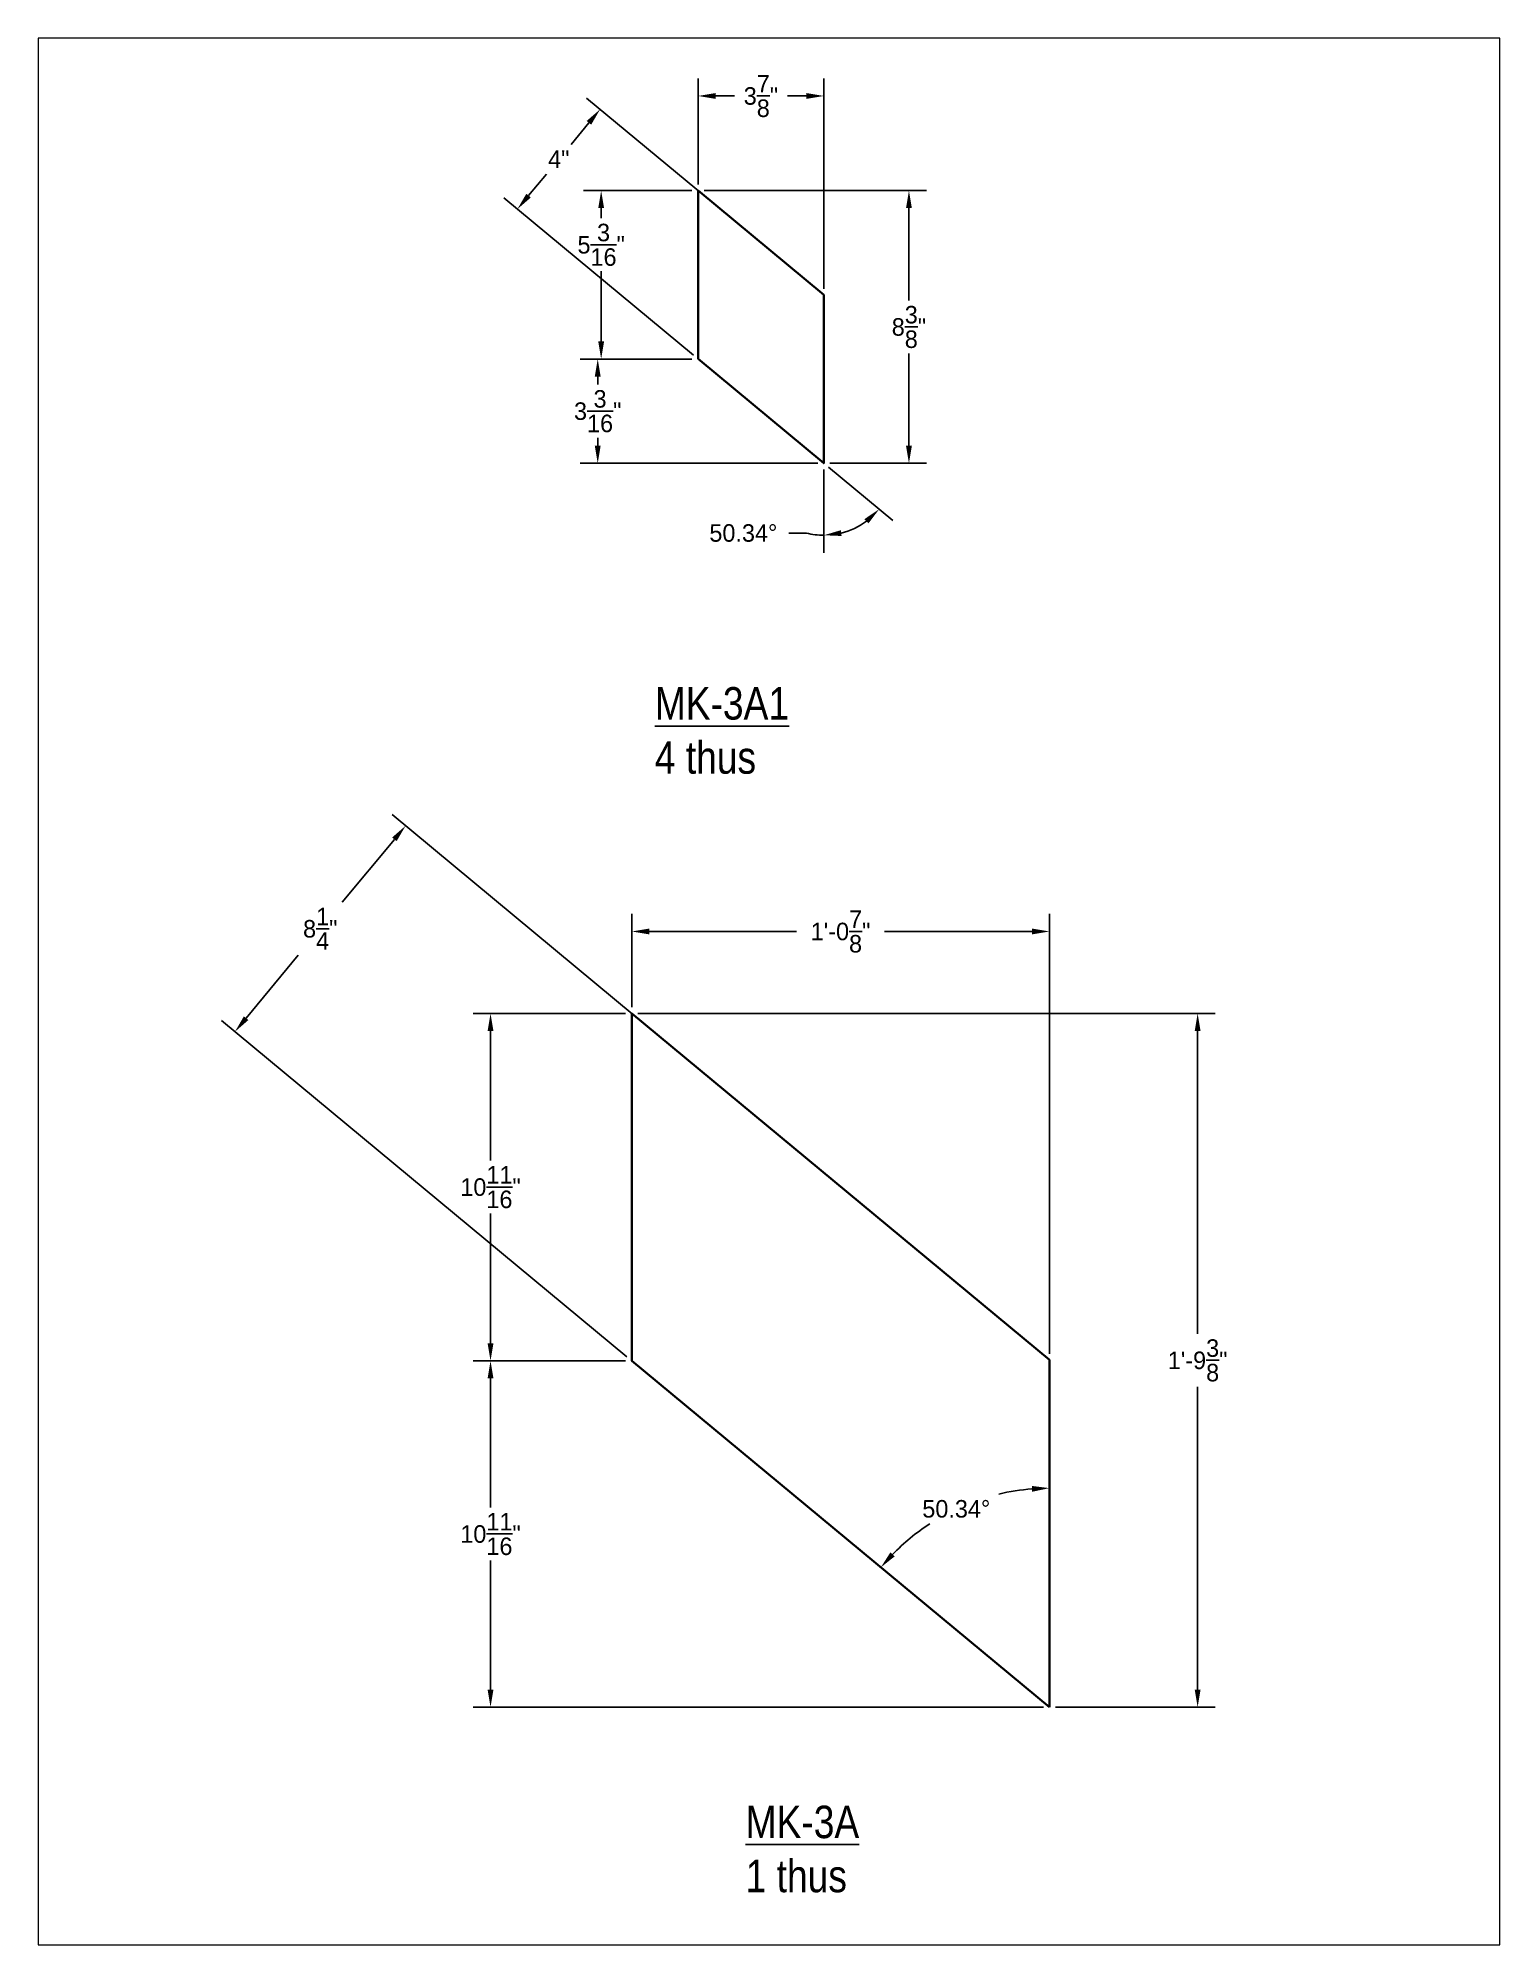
# Paper-space layout 'Layout2' of a CAD drawing. Extents: x 0.2 to 8.1, y 0.1 to 10.5.
# The model-space entities are those that its viewports show. They can reach past a viewport. Long polylines and large blocks are cut down to what shows.
import ezdxf

# ---------------------------------------------------------------- set-up
doc = ezdxf.new("R2010")
doc.units = 0
doc.header["$LTSCALE"] = 2
doc.header["$MEASUREMENT"] = 0
doc.layers.add('STAIRTREADS', color=6, linetype='CONTINUOUS')
doc.layers.add('TEXT', color=250, linetype='CONTINUOUS')
doc.styles.add('ARCHENT', font='technical.ttf')
doc.dimstyles.get("Standard").update_dxf_attribs({"dimtxt": 0.18, "dimasz": 0.18, "dimexe": 0.18, "dimexo": 0.0625, "dimgap": 0.09, "dimtad": 0, "dimtih": 1, "dimtoh": 1, "dimdec": 4, "dimzin": 0, "dimdsep": 46, "dimtxsty": 'Standard', "dimcen": 0.09, "dimadec": 0, "dimazin": 0, "dimtfac": 1, "dimtdec": 4, "dimtofl": 0, "dimtmove": 0, "dimatfit": 3, "dimfxl": 1, "dimtolj": 1, "dimtzin": 0, "dimarcsym": 0})

# ---------------------------------------------------------------- blocks, each defined once
blk = doc.blocks.new('*D603')
at = {"layer": 'STAIRTREADS', "color": 0, "linetype": 'Continuous', "lineweight": -2}
for p, q in [((1418.203, -1398.514), (1418.203, -1395.247)), ((1422.078, -1401.727), (1422.078, -1395.247)), ((1418.743, -1395.787), (1419.323, -1395.787)), ((1421.538, -1395.787), (1420.958, -1395.787))]:
    blk.add_line(p, q, dxfattribs=at)
at = {"layer": 'STAIRTREADS', "color": 0, "linetype": 'Continuous'}
for points in [[(1418.743, -1395.697), (1418.743, -1395.877), (1418.203, -1395.787)], [(1421.538, -1395.697), (1421.538, -1395.877), (1422.078, -1395.787)]]:
    blk.add_solid(points, dxfattribs=at)
at = {"layer": 'STAIRTREADS', "color": 0, "linetype": 'Continuous', "insert": (1420.14, -1395.787), "char_height": 0.54, "attachment_point": 5}
blk.add_mtext('\\A1;3{\\H1.000000x;\\S7/8;}"', dxfattribs=at)
blk = doc.blocks.new('*D604')
at = {"layer": 'STAIRTREADS', "color": 0, "linetype": 'Continuous', "lineweight": -2}
for p, q in [((1418.015, -1398.702), (1414.677, -1398.702)), ((1415.217, -1399.242), (1415.217, -1399.554)), ((1415.217, -1403.35), (1415.217, -1401.189)), ((1418.015, -1403.89), (1414.677, -1403.89))]:
    blk.add_line(p, q, dxfattribs=at)
at = {"layer": 'STAIRTREADS', "color": 0, "linetype": 'Continuous'}
for points in [[(1415.127, -1399.242), (1415.307, -1399.242), (1415.217, -1398.702)], [(1415.127, -1403.35), (1415.307, -1403.35), (1415.217, -1403.89)]]:
    blk.add_solid(points, dxfattribs=at)
at = {"layer": 'STAIRTREADS', "color": 0, "linetype": 'Continuous', "insert": (1415.217, -1400.371), "char_height": 0.54, "attachment_point": 5}
blk.add_mtext('\\A1;5{\\H1.000000x;\\S3/16;}"', dxfattribs=at)
blk = doc.blocks.new('*D605')
at = {"layer": 'STAIRTREADS', "color": 0, "linetype": 'Continuous', "lineweight": -2}
for p, q in [((1418.015, -1403.89), (1414.57, -1403.89)), ((1415.11, -1404.43), (1415.11, -1404.679)), ((1415.11, -1406.562), (1415.11, -1406.314)), ((1421.89, -1407.102), (1414.57, -1407.102))]:
    blk.add_line(p, q, dxfattribs=at)
at = {"layer": 'STAIRTREADS', "color": 0, "linetype": 'Continuous'}
for points in [[(1415.02, -1404.43), (1415.2, -1404.43), (1415.11, -1403.89)], [(1415.02, -1406.562), (1415.2, -1406.562), (1415.11, -1407.102)]]:
    blk.add_solid(points, dxfattribs=at)
at = {"layer": 'STAIRTREADS', "color": 0, "linetype": 'Continuous', "insert": (1415.11, -1405.496), "char_height": 0.54, "attachment_point": 5}
blk.add_mtext('\\A1;3{\\H1.000000x;\\S3/16;}"', dxfattribs=at)
blk = doc.blocks.new('*D606')
at = {"layer": 'STAIRTREADS', "color": 0, "linetype": 'Continuous', "lineweight": -2}
for p, q in [((1420.608, -1400.695), (1414.768, -1395.854)), ((1414.84, -1396.614), (1414.289, -1397.279)), ((1412.98, -1398.858), (1413.53, -1398.194)), ((1418.059, -1403.77), (1412.219, -1398.929))]:
    blk.add_line(p, q, dxfattribs=at)
at = {"layer": 'STAIRTREADS', "color": 0, "linetype": 'Continuous'}
for points in [[(1414.77, -1396.557), (1414.909, -1396.672), (1415.184, -1396.199)], [(1412.91, -1398.8), (1413.049, -1398.915), (1412.635, -1399.273)]]:
    blk.add_solid(points, dxfattribs=at)
at = {"layer": 'STAIRTREADS', "color": 0, "linetype": 'Continuous', "insert": (1413.91, -1397.736), "char_height": 0.54, "attachment_point": 5}
blk.add_mtext('\\A1;4"', dxfattribs=at)
blk = doc.blocks.new('*D607')
at = {"layer": 'STAIRTREADS', "color": 0, "linetype": 'Continuous', "lineweight": -2}
for p, q in [((1418.39, -1398.702), (1425.241, -1398.702)), ((1424.701, -1399.242), (1424.701, -1402.085)), ((1424.701, -1406.562), (1424.701, -1403.72)), ((1422.265, -1407.102), (1425.241, -1407.102))]:
    blk.add_line(p, q, dxfattribs=at)
at = {"layer": 'STAIRTREADS', "color": 0, "linetype": 'Continuous'}
for points in [[(1424.611, -1399.242), (1424.791, -1399.242), (1424.701, -1398.702)], [(1424.611, -1406.562), (1424.791, -1406.562), (1424.701, -1407.102)]]:
    blk.add_solid(points, dxfattribs=at)
at = {"layer": 'STAIRTREADS', "color": 0, "linetype": 'Continuous', "insert": (1424.701, -1402.902), "char_height": 0.54, "attachment_point": 5}
blk.add_mtext('\\A1;8{\\H1.000000x;\\S3/8;}"', dxfattribs=at)
blk = doc.blocks.new('*D608')
at = {"layer": 'STAIRTREADS', "color": 0, "linetype": 'Continuous', "lineweight": -2}
for p, q in [((1422.078, -1407.29), (1422.078, -1409.859)), ((1422.222, -1407.222), (1424.2, -1408.862)), ((1421.542, -1409.253), (1421.002, -1409.253))]:
    blk.add_line(p, q, dxfattribs=at)
for start, end in [(283.99428, 306.34399), (256.00572, 270)]:
    blk.add_arc((1422.078, -1407.102), 2.216, start, end, dxfattribs=at)
at = {"layer": 'STAIRTREADS', "color": 0, "linetype": 'Continuous'}
for points in [[(1423.33, -1408.822), (1423.453, -1408.953), (1423.784, -1408.517)], [(1422.625, -1409.342), (1422.603, -1409.164), (1422.078, -1409.319)]]:
    blk.add_solid(points, dxfattribs=at)
at = {"layer": 'STAIRTREADS', "color": 0, "linetype": 'Continuous', "insert": (1419.599, -1409.253), "char_height": 0.54, "attachment_point": 5}
blk.add_mtext('\\A1;50.34°', dxfattribs=at)
blk = doc.blocks.new('*D609')
at = {"layer": 'STAIRTREADS', "color": 0, "linetype": 'Continuous', "lineweight": -2}
for p, q in [((1416.157, -1423.861), (1416.157, -1420.985)), ((1429.032, -1434.535), (1429.032, -1420.985)), ((1416.697, -1421.525), (1421.237, -1421.525)), ((1428.492, -1421.525), (1423.952, -1421.525))]:
    blk.add_line(p, q, dxfattribs=at)
at = {"layer": 'STAIRTREADS', "color": 0, "linetype": 'Continuous'}
for points in [[(1416.697, -1421.435), (1416.697, -1421.615), (1416.157, -1421.525)], [(1428.492, -1421.435), (1428.492, -1421.615), (1429.032, -1421.525)]]:
    blk.add_solid(points, dxfattribs=at)
at = {"layer": 'STAIRTREADS', "color": 0, "linetype": 'Continuous', "insert": (1422.594, -1421.525), "char_height": 0.54, "attachment_point": 5}
blk.add_mtext('\\A1;1\'-0{\\H1.000000x;\\S7/8;}"', dxfattribs=at)
blk = doc.blocks.new('*D610')
at = {"layer": 'STAIRTREADS', "color": 0, "linetype": 'Continuous', "lineweight": -2}
for p, q in [((1416.344, -1424.048), (1434.138, -1424.048)), ((1433.598, -1424.588), (1433.598, -1433.918)), ((1433.598, -1444.884), (1433.598, -1435.553)), ((1429.219, -1445.424), (1434.138, -1445.424))]:
    blk.add_line(p, q, dxfattribs=at)
at = {"layer": 'STAIRTREADS', "color": 0, "linetype": 'Continuous'}
for points in [[(1433.508, -1424.588), (1433.688, -1424.588), (1433.598, -1424.048)], [(1433.508, -1444.884), (1433.688, -1444.884), (1433.598, -1445.424)]]:
    blk.add_solid(points, dxfattribs=at)
at = {"layer": 'STAIRTREADS', "color": 0, "linetype": 'Continuous', "insert": (1433.598, -1434.736), "char_height": 0.54, "attachment_point": 5}
blk.add_mtext('\\A1;1\'-9{\\H1.000000x;\\S3/8;}"', dxfattribs=at)
blk = doc.blocks.new('*D611')
at = {"layer": 'STAIRTREADS', "color": 0, "linetype": 'Continuous', "lineweight": -2}
for p, q in [((1415.969, -1424.048), (1411.267, -1424.048)), ((1411.807, -1424.588), (1411.807, -1428.581)), ((1411.807, -1434.209), (1411.807, -1430.216)), ((1415.969, -1434.749), (1411.267, -1434.749))]:
    blk.add_line(p, q, dxfattribs=at)
at = {"layer": 'STAIRTREADS', "color": 0, "linetype": 'Continuous'}
for points in [[(1411.717, -1424.588), (1411.897, -1424.588), (1411.807, -1424.048)], [(1411.717, -1434.209), (1411.897, -1434.209), (1411.807, -1434.749)]]:
    blk.add_solid(points, dxfattribs=at)
at = {"layer": 'STAIRTREADS', "color": 0, "linetype": 'Continuous', "insert": (1411.807, -1429.399), "char_height": 0.54, "attachment_point": 5}
blk.add_mtext('\\A1;10{\\H1.000000x;\\S11/16;}"', dxfattribs=at)
blk = doc.blocks.new('*D612')
at = {"layer": 'STAIRTREADS', "color": 0, "linetype": 'Continuous', "lineweight": -2}
for p, q in [((1415.969, -1434.749), (1411.267, -1434.749)), ((1411.807, -1435.289), (1411.807, -1439.269)), ((1411.807, -1444.884), (1411.807, -1440.904)), ((1428.844, -1445.424), (1411.267, -1445.424))]:
    blk.add_line(p, q, dxfattribs=at)
at = {"layer": 'STAIRTREADS', "color": 0, "linetype": 'Continuous'}
for points in [[(1411.717, -1435.289), (1411.897, -1435.289), (1411.807, -1434.749)], [(1411.717, -1444.884), (1411.897, -1444.884), (1411.807, -1445.424)]]:
    blk.add_solid(points, dxfattribs=at)
at = {"layer": 'STAIRTREADS', "color": 0, "linetype": 'Continuous', "insert": (1411.807, -1440.086), "char_height": 0.54, "attachment_point": 5}
blk.add_mtext('\\A1;10{\\H1.000000x;\\S11/16;}"', dxfattribs=at)
blk = doc.blocks.new('*D613')
at = {"layer": 'STAIRTREADS', "color": 0, "linetype": 'Continuous', "lineweight": -2}
for p, q in [((1421.27, -1428.288), (1408.773, -1417.926)), ((1408.844, -1418.687), (1407.238, -1420.624)), ((1404.275, -1424.197), (1405.882, -1422.259)), ((1416.012, -1434.629), (1403.515, -1424.268))]:
    blk.add_line(p, q, dxfattribs=at)
at = {"layer": 'STAIRTREADS', "color": 0, "linetype": 'Continuous'}
for points in [[(1408.775, -1418.629), (1408.913, -1418.744), (1409.189, -1418.271)], [(1404.206, -1424.139), (1404.345, -1424.254), (1403.931, -1424.613)]]:
    blk.add_solid(points, dxfattribs=at)
at = {"layer": 'STAIRTREADS', "color": 0, "linetype": 'Continuous', "insert": (1406.56, -1421.442), "char_height": 0.54, "attachment_point": 5}
blk.add_mtext('\\A1;8{\\H1.000000x;\\S1/4;}"', dxfattribs=at)
blk = doc.blocks.new('*D614')
at = {"layer": 'STAIRTREADS', "color": 0, "linetype": 'Continuous', "lineweight": -2}
for start, end in [(94.58471, 103.38625), (123.14588, 135.75356)]:
    blk.add_arc((1429.032, -1445.424), 6.75, start, end, dxfattribs=at)
at = {"layer": 'STAIRTREADS', "color": 0, "linetype": 'Continuous'}
for points in [[(1428.489, -1438.605), (1428.496, -1438.785), (1429.032, -1438.673)], [(1424.263, -1440.774), (1424.129, -1440.653), (1423.835, -1441.115)]]:
    blk.add_solid(points, dxfattribs=at)
at = {"layer": 'STAIRTREADS', "color": 0, "linetype": 'Continuous', "insert": (1426.161, -1439.314), "char_height": 0.54, "attachment_point": 5}
blk.add_mtext('\\A1;50.34°', dxfattribs=at)

msp = doc.modelspace()

# ---------------------------------------------------------------- linework, layer by layer
at = {"layer": 'STAIRTREADS', "color": 6, "linetype": 'Continuous', "lineweight": 35}
msp.add_line((1418.20296, -1398.70159), (1418.20296, -1403.88971), dxfattribs=at)
msp.add_lwpolyline([(1418.20296, -1398.70159), (1422.07796, -1401.9143), (1422.07796, -1407.10243), (1418.20296, -1403.88971)], dxfattribs=at)
msp.add_lwpolyline([(1429.03184, -1445.42361), (1429.03184, -1434.7226), (1416.15684, -1424.04809), (1416.15684, -1434.7491)], close=True, dxfattribs=at)

# ---------------------------------------------------------------- texts
at = {"layer": 'TEXT', "linetype": 'Continuous', "char_height": 1, "width": 24.0625, "attachment_point": 1, "style": 'ARCHENT'}
for s, insert in [('{\\LMK-3A1\\P}4 thus', (1416.86889, -1413.99771)), ('{\\LMK-3A\\P}1 thus', (1419.66856, -1448.45464))]:
    msp.add_mtext(s, dxfattribs=dict(at, insert=insert))

# ---------------------------------------------------------------- dimensions: what is measured, and where the dimension line sits
at = {"layer": 'STAIRTREADS', "color": 4, "linetype": 'Continuous'}
for base, p1, p2, picture, middle in [((1422.07796, -1395.78672), (1418.20296, -1398.70159), (1422.07796, -1401.9143), '*D603', (1420.14046, -1395.78672)), ((1429.03184, -1421.52523), (1416.15684, -1424.04809), (1429.03184, -1434.7226), '*D609', (1422.59434, -1421.52523))]:
    dim = msp.add_linear_dim(base=base, p1=p1, p2=p2, dimstyle='Standard', override={"dimscale": 3, "dimgap": 0.0625, "dimlunit": 4, "dimadec": 2}, dxfattribs=at)
    dim.commit()
    dim.dimension.update_dxf_attribs({"geometry": picture, "text_midpoint": middle})
for p1, p2, distance, picture, middle in [((1418.20296, -1403.88971), (1420.75211, -1400.81506), 7.2327, '*D606', (1413.90962, -1397.73609)), ((1416.15684, -1434.7491), (1421.41472, -1428.40734), 15.88159, '*D613', (1406.55972, -1421.44173))]:
    dim = msp.add_aligned_dim(p1=p1, p2=p2, distance=distance, dimstyle='Standard', override={"dimscale": 3, "dimgap": 0.0625, "dimlunit": 4, "dimadec": 2}, dxfattribs=at)
    dim.commit()
    dim.dimension.update_dxf_attribs({"geometry": picture, "text_midpoint": middle})
dim = msp.add_linear_dim(base=(1415.21744, -1403.88971), p1=(1418.20296, -1398.70159), p2=(1418.20296, -1403.88971), angle=90, dimstyle='Standard', override={"dimscale": 3, "dimgap": 0.0625, "dimlunit": 4, "dimadec": 2}, dxfattribs=at)
dim.commit()
dim.dimension.update_dxf_attribs({"geometry": '*D604', "text_midpoint": (1415.21744, -1400.37144), "dimtype": 160})
for base, p1, p2, override, picture, middle in [((1424.70069, -1407.10243), (1418.20296, -1398.70159), (1422.07796, -1407.10243), {"dimscale": 3, "dimgap": 0.0625, "dimlunit": 4, "dimadec": 2}, '*D607', (1424.70069, -1402.90201)), ((1415.10997, -1407.10243), (1418.20296, -1403.88971), (1422.07796, -1407.10243), {"dimscale": 3, "dimgap": 0.0625, "dimlunit": 4, "dimadec": 2, "dimtmove": 1}, '*D605', (1415.10997, -1405.49607)), ((1411.80743, -1434.7491), (1416.15684, -1424.04809), (1416.15684, -1434.7491), {"dimscale": 3, "dimgap": 0.0625, "dimlunit": 4, "dimadec": 2}, '*D611', (1411.80743, -1429.39859)), ((1433.59826, -1445.42361), (1416.15684, -1424.04809), (1429.03184, -1445.42361), {"dimscale": 3, "dimgap": 0.0625, "dimlunit": 4, "dimadec": 2}, '*D610', (1433.59826, -1434.73585)), ((1411.80743, -1445.42361), (1416.15684, -1434.7491), (1429.03184, -1445.42361), {"dimscale": 3, "dimgap": 0.0625, "dimlunit": 4, "dimadec": 2, "dimtmove": 1}, '*D612', (1411.80743, -1440.08635))]:
    dim = msp.add_linear_dim(base=base, p1=p1, p2=p2, angle=90, dimstyle='Standard', override=override, dxfattribs=at)
    dim.commit()
    dim.dimension.update_dxf_attribs({"geometry": picture, "text_midpoint": middle})
for base, line1, line2, picture, middle in [((1423.30316, -1408.94939), ((1422.07796, -1407.10243), (1418.20296, -1403.88971)), ((1422.07796, -1401.9143), (1422.07796, -1407.10243)), '*D608', (1419.59948, -1409.25304)), ((1427.08312, -1438.96075), ((1416.15684, -1434.7491), (1429.03184, -1445.42361)), ((1429.03184, -1445.42361), (1429.03184, -1434.7226)), '*D614', (1426.16101, -1439.31425))]:
    dim = msp.add_angular_dim_2l(base=base, line1=line1, line2=line2, dimstyle='Standard', override={"dimscale": 3, "dimgap": 0.0625, "dimlunit": 4, "dimadec": 2}, dxfattribs=at)
    dim.commit()
    dim.dimension.update_dxf_attribs({"geometry": picture, "text_midpoint": middle})

psp = doc.layouts.new('Layout2')

# ---------------------------------------------------------------- viewports
at = {"layer": 'STAIRTREADS', "color": 4, "linetype": 'Continuous'}
psp.add_viewport(center=(4.169, 5.299), size=(7.954, 10.3716), view_center_point=(1420.39046, -1423.37177), view_height=58.737466, dxfattribs=at)

doc.saveas('drawing.dxf')
